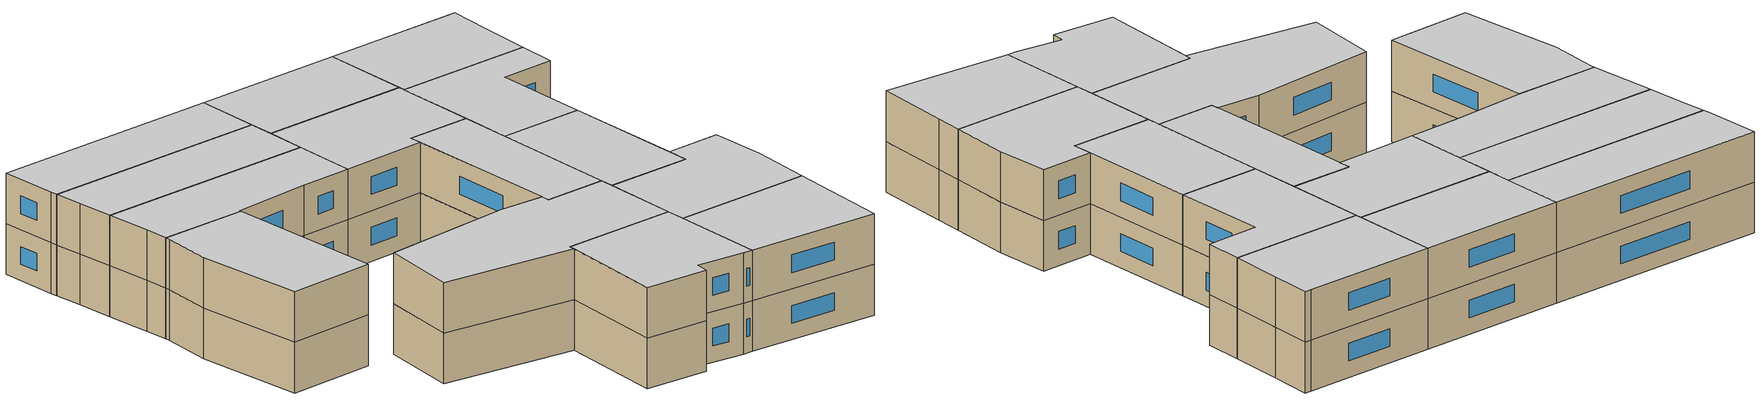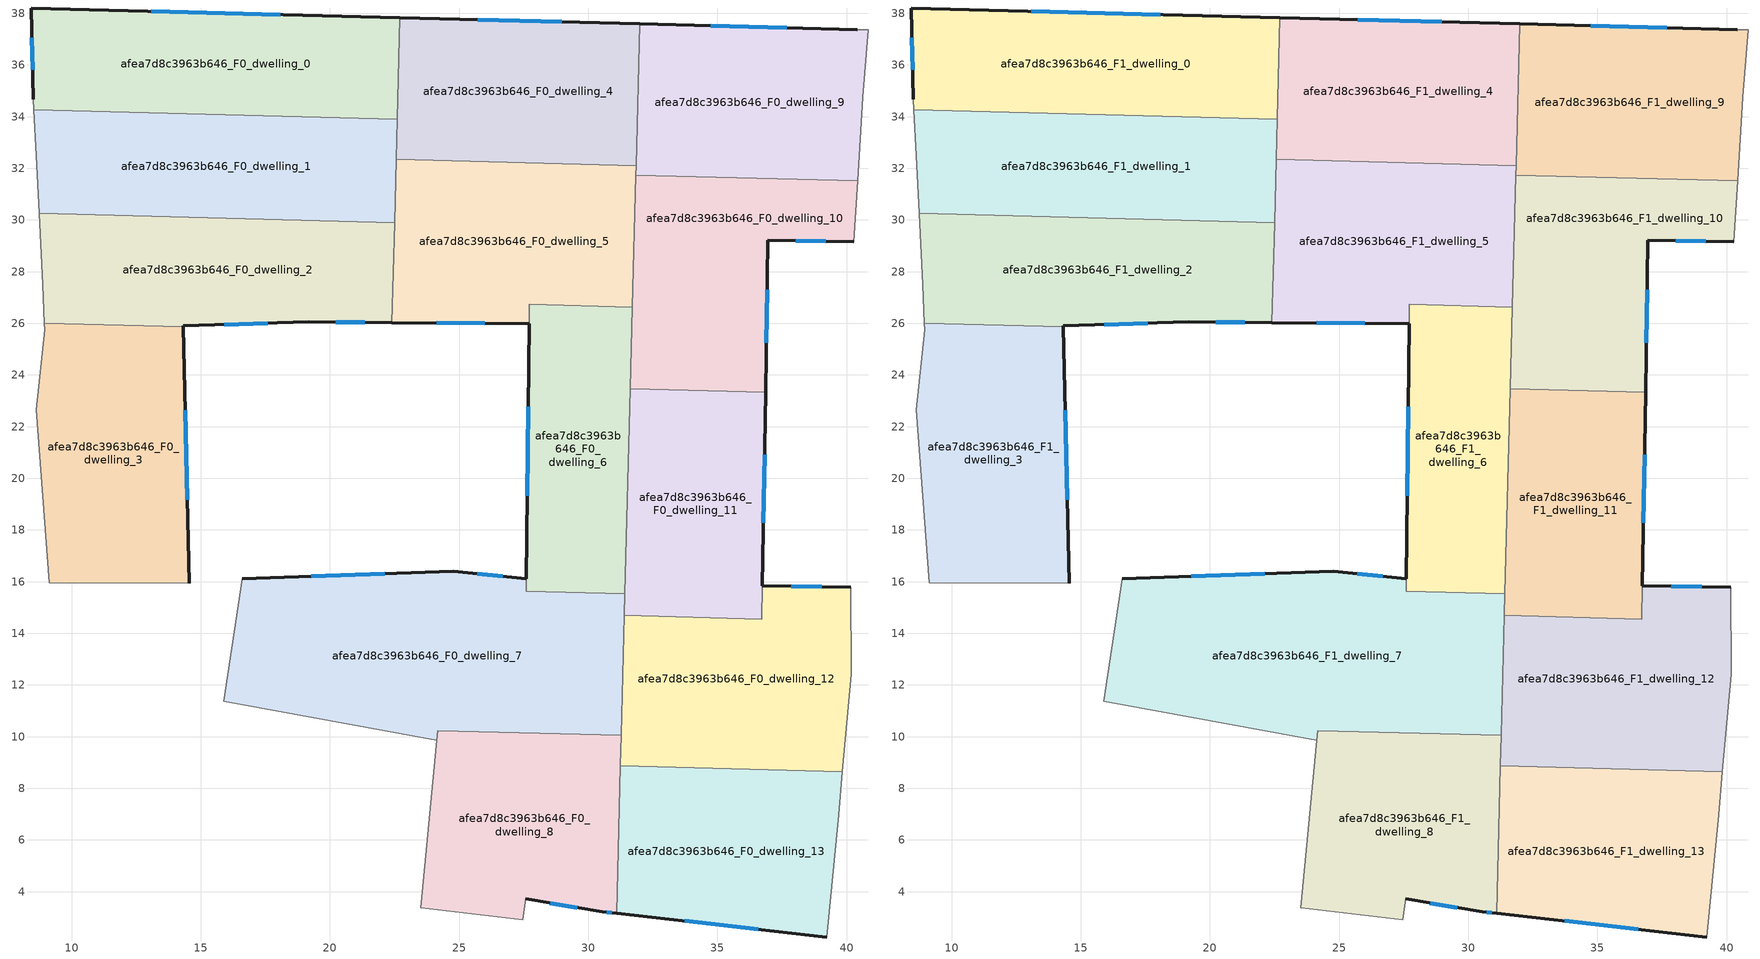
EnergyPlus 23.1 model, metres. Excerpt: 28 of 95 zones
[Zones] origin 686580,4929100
afea7d8c3963b646_F0_dwelling_0
 floor ground (EU_floor_Construction): 22.71,37.83 22.61,33.9 8.54,34.27 8.52,34.66 8.45,38.2 z0
 wall outside (EU_wall_Construction): 22.71,37.83 8.45,38.2 8.52,34.66 z0:3
 wall to afea7d8c3963b646_F0_dwelling_1 (EU_wall_Construction): 8.54,34.27 22.61,33.9 z0:3
 wall adiabatic (EU_wall_Construction): 8.52,34.66 8.54,34.27 z0:3
 wall to afea7d8c3963b646_F0_dwelling_4 (EU_wall_Construction): 22.61,33.9 22.71,37.83 z0:3
 window (EU_Window_Construction): 8.47,37.05 8.49,35.82 / 18.07,37.95 13.09,38.08 z0.98:2.02
afea7d8c3963b646_F0_dwelling_1
 floor ground (EU_floor_Construction): 22.61,33.9 22.5,29.9 8.75,30.26 8.63,32.49 8.54,34.27 z0
 wall to afea7d8c3963b646_F0_dwelling_2 (EU_wall_Construction): 8.75,30.26 22.5,29.9 z0:3
 wall adiabatic (EU_wall_Construction): 8.54,34.27 8.63,32.49 8.75,30.26 z0:3
 wall to afea7d8c3963b646_F0_dwelling_5 (EU_wall_Construction): 22.5,29.9 22.57,32.35 z0:3
 wall to afea7d8c3963b646_F0_dwelling_4 (EU_wall_Construction): 22.57,32.35 22.61,33.9 z0:3
afea7d8c3963b646_F0_dwelling_10
 floor ground (EU_floor_Construction): 40.43,31.51 40.29,29.16 36.96,29.21 36.86,23.34 31.63,23.47 31.85,31.73 z0
 wall outside (EU_wall_Construction): 36.86,23.34 36.96,29.21 40.29,29.16 z0:3
 wall to afea7d8c3963b646_F0_dwelling_9 (EU_wall_Construction): 40.43,31.51 31.85,31.73 z0:3
 wall adiabatic (EU_wall_Construction): 40.29,29.16 40.43,31.51 z0:3
 wall to afea7d8c3963b646_F0_dwelling_11 (EU_wall_Construction): 31.63,23.47 36.86,23.34 z0:3
 wall to afea7d8c3963b646_F0_dwelling_5 (EU_wall_Construction): 31.85,31.73 31.71,26.63 z0:3
 wall to afea7d8c3963b646_F0_dwelling_6 (EU_wall_Construction): 31.71,26.63 31.63,23.47 z0:3
 window (EU_Window_Construction): 38.04,29.2 39.2,29.18 / 36.89,25.25 36.93,27.3 z0.98:2.02
afea7d8c3963b646_F0_dwelling_11
 floor ground (EU_floor_Construction): 36.86,23.34 36.75,15.85 36.72,14.55 31.4,14.69 31.63,23.47 z0
 wall outside (EU_wall_Construction): 36.75,15.85 36.86,23.34 z0:3
 wall to afea7d8c3963b646_F0_dwelling_12 (EU_wall_Construction): 31.4,14.69 36.72,14.55 36.75,15.84 z0:3
 wall to afea7d8c3963b646_F0_dwelling_6 (EU_wall_Construction): 31.63,23.47 31.42,15.53 z0:3
 wall to afea7d8c3963b646_F0_dwelling_7 (EU_wall_Construction): 31.42,15.53 31.4,14.69 z0:3
 window (EU_Window_Construction): 36.78,18.28 36.83,20.9 z0.98:2.02
afea7d8c3963b646_F0_dwelling_12
 floor ground (EU_floor_Construction): 40.16,15.78 40.18,12.41 39.84,8.64 31.25,8.87 31.4,14.69 36.72,14.55 36.75,15.84 z0
 wall outside (EU_wall_Construction): 40.16,15.78 36.75,15.84 z0:3
 wall adiabatic (EU_wall_Construction): 39.84,8.64 40.18,12.41 40.16,15.78 z0:3
 wall to afea7d8c3963b646_F0_dwelling_13 (EU_wall_Construction): 31.25,8.87 39.84,8.64 z0:3
 wall to afea7d8c3963b646_F0_dwelling_7 (EU_wall_Construction): 31.4,14.69 31.28,10.05 z0:3
 wall to afea7d8c3963b646_F0_dwelling_8 (EU_wall_Construction): 31.28,10.05 31.25,8.87 z0:3
 window (EU_Window_Construction): 39.05,15.8 37.85,15.82 z0.98:2.02
afea7d8c3963b646_F0_dwelling_13
 floor ground (EU_floor_Construction): 39.84,8.64 39.69,6.97 39.23,2.24 31.1,3.16 31.25,8.87 z0
 wall outside (EU_wall_Construction): 31.1,3.16 39.23,2.24 z0:3
 wall adiabatic (EU_wall_Construction): 39.23,2.24 39.69,6.97 39.84,8.64 z0:3
 wall to afea7d8c3963b646_F0_dwelling_8 (EU_wall_Construction): 31.25,8.87 31.1,3.16 z0:3
 window (EU_Window_Construction): 33.74,2.86 36.59,2.54 z0.98:2.02
afea7d8c3963b646_F0_dwelling_2
 floor ground (EU_floor_Construction): 22.5,29.9 22.4,26.03 19.18,26.05 14.33,25.9 14.33,25.86 8.95,26 8.9,27.48 8.75,30.26 z0
 wall outside (EU_wall_Construction): 14.33,25.86 14.33,25.9 19.18,26.05 22.4,26.03 z0:3
 wall adiabatic (EU_wall_Construction): 8.75,30.26 8.9,27.48 8.95,26 z0:3
 wall to afea7d8c3963b646_F0_dwelling_3 (EU_wall_Construction): 8.95,26 14.33,25.86 z0:3
 wall to afea7d8c3963b646_F0_dwelling_5 (EU_wall_Construction): 22.4,26.03 22.5,29.9 z0:3
 window (EU_Window_Construction): 20.23,26.05 21.35,26.04 / 15.9,25.95 17.6,26.01 z0.98:2.02
afea7d8c3963b646_F0_dwelling_3
 floor ground (EU_floor_Construction): 14.33,25.86 14.57,15.93 9.15,15.96 8.64,22.64 8.96,25.74 8.95,26 z0
 wall outside (EU_wall_Construction): 14.57,15.93 14.33,25.86 z0:3
 wall adiabatic (EU_wall_Construction): 8.95,26 8.96,25.74 8.64,22.64 9.15,15.96 14.57,15.93 z0:3
 window (EU_Window_Construction): 14.49,19.16 14.4,22.63 z0.98:2.02
afea7d8c3963b646_F0_dwelling_4
 floor ground (EU_floor_Construction): 32,37.58 31.86,32.11 22.57,32.35 22.71,37.83 z0
 wall outside (EU_wall_Construction): 32,37.58 22.71,37.83 z0:3
 wall to afea7d8c3963b646_F0_dwelling_5 (EU_wall_Construction): 22.57,32.35 31.86,32.11 z0:3
 wall to afea7d8c3963b646_F0_dwelling_9 (EU_wall_Construction): 31.86,32.11 32,37.58 z0:3
 window (EU_Window_Construction): 28.98,37.66 25.73,37.75 z0.98:2.02
afea7d8c3963b646_F0_dwelling_5
 floor ground (EU_floor_Construction): 31.86,32.11 31.71,26.63 27.72,26.73 27.72,25.98 22.4,26.03 22.57,32.35 z0
 wall outside (EU_wall_Construction): 22.4,26.03 27.72,25.98 z0:3
 wall to afea7d8c3963b646_F0_dwelling_6 (EU_wall_Construction): 27.73,26.73 31.71,26.63 / 27.72,25.98 27.72,26.73 z0:3
 wall to afea7d8c3963b646_F0_dwelling_9 (EU_wall_Construction): 31.85,31.73 31.86,32.11 z0:3
 window (EU_Window_Construction): 24.13,26.01 25.99,26 z0.98:2.02
afea7d8c3963b646_F0_dwelling_6
 floor ground (EU_floor_Construction): 31.71,26.63 31.42,15.53 27.59,15.64 27.6,16.12 27.72,26.73 z0
 wall outside (EU_wall_Construction): 27.72,25.98 27.6,16.12 z0:3
 wall to afea7d8c3963b646_F0_dwelling_7 (EU_wall_Construction): 27.6,16.11 27.59,15.64 31.42,15.53 z0:3
 window (EU_Window_Construction): 27.68,22.78 27.63,19.33 z0.98:2.02
afea7d8c3963b646_F0_dwelling_7
 floor ground (EU_floor_Construction): 31.42,15.53 31.28,10.05 24.17,10.24 24.14,9.86 15.89,11.37 16.62,16.11 24.79,16.39 27.6,16.11 27.59,15.64 z0
 wall outside (EU_wall_Construction): 27.6,16.11 24.79,16.39 16.62,16.11 z0:3
 wall adiabatic (EU_wall_Construction): 16.62,16.11 15.89,11.37 24.14,9.86 z0:3
 wall to afea7d8c3963b646_F0_dwelling_8 (EU_wall_Construction): 24.14,9.86 24.17,10.24 31.28,10.05 z0:3
 window (EU_Window_Construction): 22.13,16.3 19.27,16.2 / 26.69,16.21 25.7,16.3 z0.98:2.02
afea7d8c3963b646_F0_dwelling_8
 floor ground (EU_floor_Construction): 31.28,10.05 31.1,3.16 30.54,3.22 27.58,3.71 27.47,2.92 23.53,3.38 24.17,10.24 z0
 wall outside (EU_wall_Construction): 27.58,3.71 30.54,3.22 31.1,3.16 z0:3
 wall adiabatic (EU_wall_Construction): 24.14,9.86 23.53,3.38 27.47,2.92 27.58,3.71 z0:3
 window (EU_Window_Construction): 30.72,3.2 30.91,3.18 / 28.54,3.56 29.57,3.38 z0.98:2.02
afea7d8c3963b646_F0_dwelling_9
 floor ground (EU_floor_Construction): 40.84,37.35 40.63,34.75 40.43,31.51 31.85,31.73 32,37.58 40.42,37.36 z0
 wall outside (EU_wall_Construction): 40.42,37.36 32,37.58 z0:3
 wall adiabatic (EU_wall_Construction): 40.43,31.51 40.63,34.75 40.84,37.35 40.42,37.36 z0:3
 window (EU_Window_Construction): 37.68,37.44 34.74,37.51 z0.98:2.02
afea7d8c3963b646_F1_dwelling_0
 floor to afea7d8c3963b646_F0_dwelling_0 (EU_floor_Construction): 22.71,37.83 22.61,33.9 8.54,34.27 8.52,34.66 8.45,38.2 z3
 wall outside (EU_wall_Construction): 22.71,37.83 8.45,38.2 8.52,34.66 z3:6
 wall to afea7d8c3963b646_F1_dwelling_1 (EU_wall_Construction): 8.54,34.27 22.61,33.9 z3:6
 wall adiabatic (EU_wall_Construction): 8.52,34.66 8.54,34.27 z3:6
 wall to afea7d8c3963b646_F1_dwelling_4 (EU_wall_Construction): 22.61,33.9 22.71,37.83 z3:6
 window (EU_Window_Construction): 8.47,37.05 8.49,35.82 / 18.07,37.95 13.09,38.08 z3.98:5.02
 ceiling to afea7d8c3963b646_F2_dwelling_0 (EU_floor_Construction): 22.61,33.9 22.71,37.83 8.45,38.2 8.52,34.66 8.54,34.27 z6
afea7d8c3963b646_F1_dwelling_1
 floor to afea7d8c3963b646_F0_dwelling_1 (EU_floor_Construction): 22.61,33.9 22.5,29.9 8.75,30.26 8.63,32.49 8.54,34.27 z3
 wall to afea7d8c3963b646_F1_dwelling_2 (EU_wall_Construction): 8.75,30.26 22.5,29.9 z3:6
 wall adiabatic (EU_wall_Construction): 8.54,34.27 8.63,32.49 8.75,30.26 z3:6
 wall to afea7d8c3963b646_F1_dwelling_5 (EU_wall_Construction): 22.5,29.9 22.57,32.35 z3:6
 wall to afea7d8c3963b646_F1_dwelling_4 (EU_wall_Construction): 22.57,32.35 22.61,33.9 z3:6
 ceiling to afea7d8c3963b646_F2_dwelling_1 (EU_floor_Construction): 22.5,29.9 22.61,33.9 8.54,34.27 8.63,32.49 8.75,30.26 z6
afea7d8c3963b646_F1_dwelling_10
 floor to afea7d8c3963b646_F0_dwelling_10 (EU_floor_Construction): 40.43,31.51 40.29,29.16 36.96,29.21 36.86,23.34 31.63,23.47 31.85,31.73 z3
 wall outside (EU_wall_Construction): 36.86,23.34 36.96,29.21 40.29,29.16 z3:6
 wall to afea7d8c3963b646_F1_dwelling_9 (EU_wall_Construction): 40.43,31.51 31.85,31.73 z3:6
 wall adiabatic (EU_wall_Construction): 40.29,29.16 40.43,31.51 z3:6
 wall to afea7d8c3963b646_F1_dwelling_11 (EU_wall_Construction): 31.63,23.47 36.86,23.34 z3:6
 wall to afea7d8c3963b646_F1_dwelling_5 (EU_wall_Construction): 31.85,31.73 31.71,26.63 z3:6
 wall to afea7d8c3963b646_F1_dwelling_6 (EU_wall_Construction): 31.71,26.63 31.63,23.47 z3:6
 window (EU_Window_Construction): 38.04,29.2 39.2,29.18 / 36.89,25.25 36.93,27.3 z3.98:5.02
 ceiling to afea7d8c3963b646_F2_dwelling_10 (EU_floor_Construction): 36.86,23.34 36.96,29.21 40.29,29.16 40.43,31.51 31.85,31.73 31.63,23.47 z6
afea7d8c3963b646_F1_dwelling_11
 floor to afea7d8c3963b646_F0_dwelling_11 (EU_floor_Construction): 36.86,23.34 36.72,14.55 31.4,14.69 31.63,23.47 z3
 wall outside (EU_wall_Construction): 36.75,15.85 36.86,23.34 z3:6
 wall to afea7d8c3963b646_F1_dwelling_12 (EU_wall_Construction): 31.4,14.69 36.72,14.55 36.75,15.84 z3:6
 wall to afea7d8c3963b646_F1_dwelling_6 (EU_wall_Construction): 31.63,23.47 31.42,15.53 z3:6
 wall to afea7d8c3963b646_F1_dwelling_7 (EU_wall_Construction): 31.42,15.53 31.4,14.69 z3:6
 window (EU_Window_Construction): 36.78,18.28 36.83,20.9 z3.98:5.02
 ceiling to afea7d8c3963b646_F2_dwelling_11 (EU_floor_Construction): 36.72,14.55 36.86,23.34 31.63,23.47 31.4,14.69 z6
afea7d8c3963b646_F1_dwelling_12
 floor to afea7d8c3963b646_F0_dwelling_12 (EU_floor_Construction): 40.16,15.78 40.18,12.41 39.84,8.64 31.25,8.87 31.4,14.69 36.72,14.55 36.75,15.84 z3
 wall outside (EU_wall_Construction): 40.16,15.78 36.75,15.84 z3:6
 wall adiabatic (EU_wall_Construction): 39.84,8.64 40.18,12.41 40.16,15.78 z3:6
 wall to afea7d8c3963b646_F1_dwelling_13 (EU_wall_Construction): 31.25,8.87 39.84,8.64 z3:6
 wall to afea7d8c3963b646_F1_dwelling_7 (EU_wall_Construction): 31.4,14.69 31.28,10.05 z3:6
 wall to afea7d8c3963b646_F1_dwelling_8 (EU_wall_Construction): 31.28,10.05 31.25,8.87 z3:6
 window (EU_Window_Construction): 39.05,15.8 37.85,15.82 z3.98:5.02
 ceiling to afea7d8c3963b646_F2_dwelling_12 (EU_floor_Construction): 39.84,8.64 40.18,12.41 40.16,15.78 36.75,15.84 36.72,14.55 31.4,14.69 31.25,8.87 z6
afea7d8c3963b646_F1_dwelling_13
 floor to afea7d8c3963b646_F0_dwelling_13 (EU_floor_Construction): 39.84,8.64 39.69,6.97 39.23,2.24 31.1,3.16 31.25,8.87 z3
 wall outside (EU_wall_Construction): 31.1,3.16 39.23,2.24 z3:6
 wall adiabatic (EU_wall_Construction): 39.23,2.24 39.69,6.97 39.84,8.64 z3:6
 wall to afea7d8c3963b646_F1_dwelling_8 (EU_wall_Construction): 31.25,8.87 31.1,3.16 z3:6
 window (EU_Window_Construction): 33.74,2.86 36.59,2.54 z3.98:5.02
 ceiling to afea7d8c3963b646_F2_dwelling_13 (EU_floor_Construction): 39.23,2.24 39.69,6.97 39.84,8.64 31.25,8.87 31.1,3.16 z6
afea7d8c3963b646_F1_dwelling_2
 floor to afea7d8c3963b646_F0_dwelling_2 (EU_floor_Construction): 22.5,29.9 22.4,26.03 19.18,26.05 14.33,25.9 14.33,25.86 8.95,26 8.9,27.48 8.75,30.26 z3
 wall outside (EU_wall_Construction): 14.33,25.86 14.33,25.9 19.18,26.05 22.4,26.03 z3:6
 wall adiabatic (EU_wall_Construction): 8.75,30.26 8.9,27.48 8.95,26 z3:6
 wall to afea7d8c3963b646_F1_dwelling_3 (EU_wall_Construction): 8.95,26 14.33,25.86 z3:6
 wall to afea7d8c3963b646_F1_dwelling_5 (EU_wall_Construction): 22.4,26.03 22.5,29.9 z3:6
 window (EU_Window_Construction): 20.23,26.05 21.35,26.04 / 15.9,25.95 17.6,26.01 z3.98:5.02
 ceiling to afea7d8c3963b646_F2_dwelling_2 (EU_floor_Construction): 22.4,26.03 22.5,29.9 8.75,30.26 8.9,27.48 8.95,26 14.33,25.86 14.33,25.9 19.18,26.05 z6
afea7d8c3963b646_F1_dwelling_3
 floor to afea7d8c3963b646_F0_dwelling_3 (EU_floor_Construction): 14.33,25.86 14.57,15.93 9.15,15.96 8.64,22.64 8.96,25.74 8.95,26 z3
 wall outside (EU_wall_Construction): 14.57,15.93 14.33,25.86 z3:6
 wall adiabatic (EU_wall_Construction): 8.95,26 8.96,25.74 8.64,22.64 9.15,15.96 14.57,15.93 z3:6
 window (EU_Window_Construction): 14.49,19.16 14.4,22.63 z3.98:5.02
 ceiling to afea7d8c3963b646_F2_dwelling_3 (EU_floor_Construction): 14.57,15.93 14.33,25.86 8.95,26 8.96,25.74 8.64,22.64 9.15,15.96 z6
afea7d8c3963b646_F1_dwelling_4
 floor to afea7d8c3963b646_F0_dwelling_4 (EU_floor_Construction): 32,37.58 31.86,32.11 22.57,32.35 22.71,37.83 z3
 wall outside (EU_wall_Construction): 32,37.58 22.71,37.83 z3:6
 wall to afea7d8c3963b646_F1_dwelling_5 (EU_wall_Construction): 22.57,32.35 31.86,32.11 z3:6
 wall to afea7d8c3963b646_F1_dwelling_9 (EU_wall_Construction): 31.86,32.11 32,37.58 z3:6
 window (EU_Window_Construction): 28.98,37.66 25.73,37.75 z3.98:5.02
 ceiling to afea7d8c3963b646_F2_dwelling_4 (EU_floor_Construction): 31.86,32.11 32,37.58 22.71,37.83 22.57,32.35 z6
afea7d8c3963b646_F1_dwelling_5
 floor to afea7d8c3963b646_F0_dwelling_5 (EU_floor_Construction): 31.86,32.11 31.71,26.63 27.72,26.73 27.72,25.98 22.4,26.03 22.57,32.35 z3
 wall outside (EU_wall_Construction): 22.4,26.03 27.72,25.98 z3:6
 wall to afea7d8c3963b646_F1_dwelling_6 (EU_wall_Construction): 27.73,26.73 31.71,26.63 / 27.72,25.98 27.72,26.73 z3:6
 wall to afea7d8c3963b646_F1_dwelling_9 (EU_wall_Construction): 31.85,31.73 31.86,32.11 z3:6
 window (EU_Window_Construction): 24.13,26.01 25.99,26 z3.98:5.02
 ceiling to afea7d8c3963b646_F2_dwelling_5 (EU_floor_Construction): 31.71,26.63 31.86,32.11 22.57,32.35 22.4,26.03 27.72,25.98 27.72,26.73 z6
afea7d8c3963b646_F1_dwelling_6
 floor to afea7d8c3963b646_F0_dwelling_6 (EU_floor_Construction): 31.71,26.63 31.42,15.53 27.59,15.64 27.6,16.12 27.73,26.73 z3
 wall outside (EU_wall_Construction): 27.72,25.98 27.6,16.12 z3:6
 wall to afea7d8c3963b646_F1_dwelling_7 (EU_wall_Construction): 27.6,16.11 27.59,15.64 31.42,15.53 z3:6
 window (EU_Window_Construction): 27.68,22.78 27.63,19.33 z3.98:5.02
 ceiling to afea7d8c3963b646_F2_dwelling_6 (EU_floor_Construction): 31.42,15.53 31.71,26.63 27.73,26.73 27.6,16.12 27.59,15.64 z6
afea7d8c3963b646_F1_dwelling_7
 floor to afea7d8c3963b646_F0_dwelling_7 (EU_floor_Construction): 31.42,15.53 31.28,10.05 24.17,10.24 24.14,9.86 15.89,11.37 16.62,16.11 24.79,16.39 27.6,16.11 27.59,15.64 z3
 wall outside (EU_wall_Construction): 27.6,16.11 24.79,16.39 16.62,16.11 z3:6
 wall adiabatic (EU_wall_Construction): 16.62,16.11 15.89,11.37 24.14,9.86 z3:6
 wall to afea7d8c3963b646_F1_dwelling_8 (EU_wall_Construction): 24.14,9.86 24.17,10.24 31.28,10.05 z3:6
 window (EU_Window_Construction): 22.13,16.3 19.27,16.2 / 26.69,16.21 25.7,16.3 z3.98:5.02
 ceiling to afea7d8c3963b646_F2_dwelling_7 (EU_floor_Construction): 31.28,10.05 31.42,15.53 27.59,15.64 27.6,16.11 24.79,16.39 16.62,16.11 15.89,11.37 24.14,9.86 24.17,10.24 z6
afea7d8c3963b646_F1_dwelling_8
 floor to afea7d8c3963b646_F0_dwelling_8 (EU_floor_Construction): 31.28,10.05 31.1,3.16 30.54,3.22 27.58,3.71 27.47,2.92 23.53,3.38 24.17,10.24 z3
 wall outside (EU_wall_Construction): 27.58,3.71 30.54,3.22 31.1,3.16 z3:6
 wall adiabatic (EU_wall_Construction): 24.14,9.86 23.53,3.38 27.47,2.92 27.58,3.71 z3:6
 window (EU_Window_Construction): 30.72,3.2 30.91,3.18 / 28.54,3.56 29.57,3.38 z3.98:5.02
 ceiling to afea7d8c3963b646_F2_dwelling_8 (EU_floor_Construction): 31.1,3.16 31.28,10.05 24.17,10.24 23.53,3.38 27.47,2.92 27.58,3.71 30.54,3.22 z6
afea7d8c3963b646_F1_dwelling_9
 floor to afea7d8c3963b646_F0_dwelling_9 (EU_floor_Construction): 40.84,37.35 40.63,34.75 40.43,31.51 31.85,31.73 32,37.58 40.42,37.36 z3
 wall outside (EU_wall_Construction): 40.42,37.36 32,37.58 z3:6
 wall adiabatic (EU_wall_Construction): 40.43,31.51 40.63,34.75 40.84,37.35 40.42,37.36 z3:6
 window (EU_Window_Construction): 37.68,37.44 34.74,37.51 z3.98:5.02
 ceiling to afea7d8c3963b646_F2_dwelling_9 (EU_floor_Construction): 40.43,31.51 40.63,34.75 40.84,37.35 40.42,37.36 32,37.58 31.85,31.73 z6
[Building]
EU S2 Campaign: North Axis=0; Terrain=City; Solar Distribution=FullExterior
[Site:Location]
Bologna: Latitude=44.5; Longitude=11.25; Time Zone=1; Elevation=37
[SizingPeriod:WeatherFileDays]
AnnualSizingPeriod: Begin Month=1; Begin Day of Month=1; End Month=12; End Day of Month=31; Day of Week for Start Day=Monday; Use Weather File Daylight Saving Period=No; Use Weather File Rain and Snow Indicators=No
[MATERIAL]
EU_InternalMass_Material: Roughness=MediumRough; Thickness=0.1; Conductivity=1; Density=1800; Specific Heat=900; Thermal Absorptance=0.9; Solar Absorptance=0.7; Visible Absorptance=0.7
[MATERIAL:NOMASS] Roughness=MediumRough; Thermal Absorptance=0.9; Solar Absorptance=0.7; Visible Absorptance=0.7
Name | Thermal Resistance
EU_wall_NoMass | 0.905828
EU_floor_NoMass | 0.67114
[WINDOWMATERIAL:SIMPLEGLAZINGSYSTEM]
EU_Window_SimpleGlazing: UFactor=4.52486; Solar Heat Gain Coefficient=0.85; Visible Transmittance=0.85
[CONSTRUCTION]
EU_wall_Construction: EU_wall_NoMass
EU_floor_Construction: EU_floor_NoMass
EU_Window_Construction: EU_Window_SimpleGlazing
EU_InternalMass_Construction: EU_InternalMass_Material
[ZONE] Type=1; Multiplier=1; Ceiling Height=autocalculate; Floor Area=autocalculate; Part of Total Floor Area=Yes
Name | Volume
afea7d8c3963b646_F0_dwelling_0; afea7d8c3963b646_F1_dwelling_0; afea7d8c3963b646_F0_dwelling_2; afea7d8c3963b646_F1_dwelling_2 | 167.257
afea7d8c3963b646_F0_dwelling_1; afea7d8c3963b646_F1_dwelling_1 | 167.235
afea7d8c3963b646_F0_dwelling_10; afea7d8c3963b646_F1_dwelling_10 | 152.744
afea7d8c3963b646_F0_dwelling_11 | 139.265
afea7d8c3963b646_F1_dwelling_11 | 139.203
afea7d8c3963b646_F0_dwelling_12; afea7d8c3963b646_F1_dwelling_12 | 166.195
afea7d8c3963b646_F0_dwelling_13; afea7d8c3963b646_F1_dwelling_13 | 152.733
afea7d8c3963b646_F0_dwelling_3; afea7d8c3963b646_F1_dwelling_3 | 167.251
afea7d8c3963b646_F0_dwelling_4; afea7d8c3963b646_F1_dwelling_4 | 152.745
afea7d8c3963b646_F0_dwelling_5; afea7d8c3963b646_F1_dwelling_5 | 165.442
afea7d8c3963b646_F0_dwelling_6 | 130.187
afea7d8c3963b646_F1_dwelling_6 | 130.108
afea7d8c3963b646_F0_dwelling_7; afea7d8c3963b646_F1_dwelling_7 | 258.663
afea7d8c3963b646_F0_dwelling_8; afea7d8c3963b646_F1_dwelling_8 | 151.321
afea7d8c3963b646_F0_dwelling_9; afea7d8c3963b646_F1_dwelling_9 | 152.723
[INTERNALMASS] Construction=EU_InternalMass_Construction
Name | Zone or ZoneList | Surface Area
afea7d8c3963b646_F0_dwelling_0_EU_InternalMass | afea7d8c3963b646_F0_dwelling_0 | 55.7526
afea7d8c3963b646_F0_dwelling_1_EU_InternalMass | afea7d8c3963b646_F0_dwelling_1 | 55.7447
afea7d8c3963b646_F0_dwelling_2_EU_InternalMass | afea7d8c3963b646_F0_dwelling_2 | 55.7527
afea7d8c3963b646_F0_dwelling_3_EU_InternalMass | afea7d8c3963b646_F0_dwelling_3 | 55.7506
afea7d8c3963b646_F0_dwelling_4_EU_InternalMass | afea7d8c3963b646_F0_dwelling_4 | 50.9148
afea7d8c3963b646_F0_dwelling_5_EU_InternalMass | afea7d8c3963b646_F0_dwelling_5 | 55.1477
afea7d8c3963b646_F0_dwelling_6_EU_InternalMass | afea7d8c3963b646_F0_dwelling_6 | 43.3942
afea7d8c3963b646_F0_dwelling_7_EU_InternalMass | afea7d8c3963b646_F0_dwelling_7 | 86.23
afea7d8c3963b646_F0_dwelling_8_EU_InternalMass | afea7d8c3963b646_F0_dwelling_8 | 50.4602
afea7d8c3963b646_F0_dwelling_9_EU_InternalMass | afea7d8c3963b646_F0_dwelling_9 | 50.9082
afea7d8c3963b646_F0_dwelling_10_EU_InternalMass | afea7d8c3963b646_F0_dwelling_10 | 50.9148
afea7d8c3963b646_F0_dwelling_11_EU_InternalMass | afea7d8c3963b646_F0_dwelling_11 | 46.425
afea7d8c3963b646_F0_dwelling_12_EU_InternalMass | afea7d8c3963b646_F0_dwelling_12 | 55.4
afea7d8c3963b646_F0_dwelling_13_EU_InternalMass | afea7d8c3963b646_F0_dwelling_13 | 50.9107
afea7d8c3963b646_F1_dwelling_0_EU_InternalMass | afea7d8c3963b646_F1_dwelling_0 | 55.7526
afea7d8c3963b646_F1_dwelling_1_EU_InternalMass | afea7d8c3963b646_F1_dwelling_1 | 55.7447
afea7d8c3963b646_F1_dwelling_2_EU_InternalMass | afea7d8c3963b646_F1_dwelling_2 | 55.7527
afea7d8c3963b646_F1_dwelling_3_EU_InternalMass | afea7d8c3963b646_F1_dwelling_3 | 55.7506
afea7d8c3963b646_F1_dwelling_4_EU_InternalMass | afea7d8c3963b646_F1_dwelling_4 | 50.9148
afea7d8c3963b646_F1_dwelling_5_EU_InternalMass | afea7d8c3963b646_F1_dwelling_5 | 55.1477
afea7d8c3963b646_F1_dwelling_6_EU_InternalMass | afea7d8c3963b646_F1_dwelling_6 | 43.3942
afea7d8c3963b646_F1_dwelling_7_EU_InternalMass | afea7d8c3963b646_F1_dwelling_7 | 86.23
afea7d8c3963b646_F1_dwelling_8_EU_InternalMass | afea7d8c3963b646_F1_dwelling_8 | 50.4602
afea7d8c3963b646_F1_dwelling_9_EU_InternalMass | afea7d8c3963b646_F1_dwelling_9 | 50.9082
afea7d8c3963b646_F1_dwelling_10_EU_InternalMass | afea7d8c3963b646_F1_dwelling_10 | 50.9148
afea7d8c3963b646_F1_dwelling_11_EU_InternalMass | afea7d8c3963b646_F1_dwelling_11 | 46.425
afea7d8c3963b646_F1_dwelling_12_EU_InternalMass | afea7d8c3963b646_F1_dwelling_12 | 55.4
afea7d8c3963b646_F1_dwelling_13_EU_InternalMass | afea7d8c3963b646_F1_dwelling_13 | 50.9107
[OTHEREQUIPMENT] Fuel Type=Electricity; Design Level Calculation Method=Watts/Area; Power per Zone Floor Area=1; Fraction Latent=0; Fraction Radiant=0; Fraction Lost=0; Carbon Dioxide Generation Rate=0; EndUse Subcategory=EU_Step8_InternalGains
Name | Zone or ZoneList or Space or SpaceList | Schedule
EU_Step8_InternalGain_afea7d8c3963b646_F0_dwelling_0_f000 | afea7d8c3963b646_F0_dwelling_0 | EU_Step8_GainSchedule_afea7d8c3963b646_F0_dwelling_0_f000
EU_Step8_InternalGain_afea7d8c3963b646_F0_dwelling_1_f000 | afea7d8c3963b646_F0_dwelling_1 | EU_Step8_GainSchedule_afea7d8c3963b646_F0_dwelling_1_f000
EU_Step8_InternalGain_afea7d8c3963b646_F0_dwelling_2_f000 | afea7d8c3963b646_F0_dwelling_2 | EU_Step8_GainSchedule_afea7d8c3963b646_F0_dwelling_2_f000
EU_Step8_InternalGain_afea7d8c3963b646_F0_dwelling_3_f000 | afea7d8c3963b646_F0_dwelling_3 | EU_Step8_GainSchedule_afea7d8c3963b646_F0_dwelling_3_f000
EU_Step8_InternalGain_afea7d8c3963b646_F0_dwelling_4_f000 | afea7d8c3963b646_F0_dwelling_4 | EU_Step8_GainSchedule_afea7d8c3963b646_F0_dwelling_4_f000
EU_Step8_InternalGain_afea7d8c3963b646_F0_dwelling_5_f000 | afea7d8c3963b646_F0_dwelling_5 | EU_Step8_GainSchedule_afea7d8c3963b646_F0_dwelling_5_f000
EU_Step8_InternalGain_afea7d8c3963b646_F0_dwelling_6_f000 | afea7d8c3963b646_F0_dwelling_6 | EU_Step8_GainSchedule_afea7d8c3963b646_F0_dwelling_6_f000
EU_Step8_InternalGain_afea7d8c3963b646_F0_dwelling_7_f000 | afea7d8c3963b646_F0_dwelling_7 | EU_Step8_GainSchedule_afea7d8c3963b646_F0_dwelling_7_f000
EU_Step8_InternalGain_afea7d8c3963b646_F0_dwelling_8_f000 | afea7d8c3963b646_F0_dwelling_8 | EU_Step8_GainSchedule_afea7d8c3963b646_F0_dwelling_8_f000
EU_Step8_InternalGain_afea7d8c3963b646_F0_dwelling_9_f000 | afea7d8c3963b646_F0_dwelling_9 | EU_Step8_GainSchedule_afea7d8c3963b646_F0_dwelling_9_f000
EU_Step8_InternalGain_afea7d8c3963b646_F0_dwelling_10_f000 | afea7d8c3963b646_F0_dwelling_10 | EU_Step8_GainSchedule_afea7d8c3963b646_F0_dwelling_10_f000
EU_Step8_InternalGain_afea7d8c3963b646_F0_dwelling_11_f000 | afea7d8c3963b646_F0_dwelling_11 | EU_Step8_GainSchedule_afea7d8c3963b646_F0_dwelling_11_f000
EU_Step8_InternalGain_afea7d8c3963b646_F0_dwelling_12_f000 | afea7d8c3963b646_F0_dwelling_12 | EU_Step8_GainSchedule_afea7d8c3963b646_F0_dwelling_12_f000
EU_Step8_InternalGain_afea7d8c3963b646_F0_dwelling_13_f000 | afea7d8c3963b646_F0_dwelling_13 | EU_Step8_GainSchedule_afea7d8c3963b646_F0_dwelling_13_f000
EU_Step8_InternalGain_afea7d8c3963b646_F1_dwelling_0_f000 | afea7d8c3963b646_F1_dwelling_0 | EU_Step8_GainSchedule_afea7d8c3963b646_F1_dwelling_0_f000
EU_Step8_InternalGain_afea7d8c3963b646_F1_dwelling_1_f000 | afea7d8c3963b646_F1_dwelling_1 | EU_Step8_GainSchedule_afea7d8c3963b646_F1_dwelling_1_f000
EU_Step8_InternalGain_afea7d8c3963b646_F1_dwelling_2_f000 | afea7d8c3963b646_F1_dwelling_2 | EU_Step8_GainSchedule_afea7d8c3963b646_F1_dwelling_2_f000
EU_Step8_InternalGain_afea7d8c3963b646_F1_dwelling_3_f000 | afea7d8c3963b646_F1_dwelling_3 | EU_Step8_GainSchedule_afea7d8c3963b646_F1_dwelling_3_f000
EU_Step8_InternalGain_afea7d8c3963b646_F1_dwelling_4_f000 | afea7d8c3963b646_F1_dwelling_4 | EU_Step8_GainSchedule_afea7d8c3963b646_F1_dwelling_4_f000
EU_Step8_InternalGain_afea7d8c3963b646_F1_dwelling_5_f000 | afea7d8c3963b646_F1_dwelling_5 | EU_Step8_GainSchedule_afea7d8c3963b646_F1_dwelling_5_f000
EU_Step8_InternalGain_afea7d8c3963b646_F1_dwelling_6_f000 | afea7d8c3963b646_F1_dwelling_6 | EU_Step8_GainSchedule_afea7d8c3963b646_F1_dwelling_6_f000
EU_Step8_InternalGain_afea7d8c3963b646_F1_dwelling_7_f000 | afea7d8c3963b646_F1_dwelling_7 | EU_Step8_GainSchedule_afea7d8c3963b646_F1_dwelling_7_f000
EU_Step8_InternalGain_afea7d8c3963b646_F1_dwelling_8_f000 | afea7d8c3963b646_F1_dwelling_8 | EU_Step8_GainSchedule_afea7d8c3963b646_F1_dwelling_8_f000
EU_Step8_InternalGain_afea7d8c3963b646_F1_dwelling_9_f000 | afea7d8c3963b646_F1_dwelling_9 | EU_Step8_GainSchedule_afea7d8c3963b646_F1_dwelling_9_f000
EU_Step8_InternalGain_afea7d8c3963b646_F1_dwelling_10_f000 | afea7d8c3963b646_F1_dwelling_10 | EU_Step8_GainSchedule_afea7d8c3963b646_F1_dwelling_10_f000
EU_Step8_InternalGain_afea7d8c3963b646_F1_dwelling_11_f000 | afea7d8c3963b646_F1_dwelling_11 | EU_Step8_GainSchedule_afea7d8c3963b646_F1_dwelling_11_f000
EU_Step8_InternalGain_afea7d8c3963b646_F1_dwelling_12_f000 | afea7d8c3963b646_F1_dwelling_12 | EU_Step8_GainSchedule_afea7d8c3963b646_F1_dwelling_12_f000
EU_Step8_InternalGain_afea7d8c3963b646_F1_dwelling_13_f000 | afea7d8c3963b646_F1_dwelling_13 | EU_Step8_GainSchedule_afea7d8c3963b646_F1_dwelling_13_f000
[ZONEVENTILATION:DESIGNFLOWRATE] Schedule=EU_AlwaysOn; Design Flow Rate Calculation Method=AirChanges/Hour; Air Changes per Hour=0.73129; Ventilation Type=Natural; Fan Pressure Rise=0; Fan Total Efficiency=1; Constant Term Coefficient=1; Temperature Term Coefficient=0; Velocity Term Coefficient=0; Velocity Squared Term Coefficient=0; Minimum Indoor Temperature=-100; Maximum Indoor Temperature=100; Delta Temperature=-100; Minimum Outdoor Temperature=-100; Maximum Outdoor Temperature=100; Maximum Wind Speed=40
Name | Zone or ZoneList or Space or SpaceList
EU_ConstantAir_afea7d8c3963b646_F0_dwelling_0 | afea7d8c3963b646_F0_dwelling_0
EU_ConstantAir_afea7d8c3963b646_F0_dwelling_1 | afea7d8c3963b646_F0_dwelling_1
EU_ConstantAir_afea7d8c3963b646_F0_dwelling_2 | afea7d8c3963b646_F0_dwelling_2
EU_ConstantAir_afea7d8c3963b646_F0_dwelling_3 | afea7d8c3963b646_F0_dwelling_3
EU_ConstantAir_afea7d8c3963b646_F0_dwelling_4 | afea7d8c3963b646_F0_dwelling_4
EU_ConstantAir_afea7d8c3963b646_F0_dwelling_5 | afea7d8c3963b646_F0_dwelling_5
EU_ConstantAir_afea7d8c3963b646_F0_dwelling_6 | afea7d8c3963b646_F0_dwelling_6
EU_ConstantAir_afea7d8c3963b646_F0_dwelling_7 | afea7d8c3963b646_F0_dwelling_7
EU_ConstantAir_afea7d8c3963b646_F0_dwelling_8 | afea7d8c3963b646_F0_dwelling_8
EU_ConstantAir_afea7d8c3963b646_F0_dwelling_9 | afea7d8c3963b646_F0_dwelling_9
EU_ConstantAir_afea7d8c3963b646_F0_dwelling_10 | afea7d8c3963b646_F0_dwelling_10
EU_ConstantAir_afea7d8c3963b646_F0_dwelling_11 | afea7d8c3963b646_F0_dwelling_11
EU_ConstantAir_afea7d8c3963b646_F0_dwelling_12 | afea7d8c3963b646_F0_dwelling_12
EU_ConstantAir_afea7d8c3963b646_F0_dwelling_13 | afea7d8c3963b646_F0_dwelling_13
EU_ConstantAir_afea7d8c3963b646_F1_dwelling_0 | afea7d8c3963b646_F1_dwelling_0
EU_ConstantAir_afea7d8c3963b646_F1_dwelling_1 | afea7d8c3963b646_F1_dwelling_1
EU_ConstantAir_afea7d8c3963b646_F1_dwelling_2 | afea7d8c3963b646_F1_dwelling_2
EU_ConstantAir_afea7d8c3963b646_F1_dwelling_3 | afea7d8c3963b646_F1_dwelling_3
EU_ConstantAir_afea7d8c3963b646_F1_dwelling_4 | afea7d8c3963b646_F1_dwelling_4
EU_ConstantAir_afea7d8c3963b646_F1_dwelling_5 | afea7d8c3963b646_F1_dwelling_5
EU_ConstantAir_afea7d8c3963b646_F1_dwelling_6 | afea7d8c3963b646_F1_dwelling_6
EU_ConstantAir_afea7d8c3963b646_F1_dwelling_7 | afea7d8c3963b646_F1_dwelling_7
EU_ConstantAir_afea7d8c3963b646_F1_dwelling_8 | afea7d8c3963b646_F1_dwelling_8
EU_ConstantAir_afea7d8c3963b646_F1_dwelling_9 | afea7d8c3963b646_F1_dwelling_9
EU_ConstantAir_afea7d8c3963b646_F1_dwelling_10 | afea7d8c3963b646_F1_dwelling_10
EU_ConstantAir_afea7d8c3963b646_F1_dwelling_11 | afea7d8c3963b646_F1_dwelling_11
EU_ConstantAir_afea7d8c3963b646_F1_dwelling_12 | afea7d8c3963b646_F1_dwelling_12
EU_ConstantAir_afea7d8c3963b646_F1_dwelling_13 | afea7d8c3963b646_F1_dwelling_13
[HVACTEMPLATE:THERMOSTAT] Constant Heating Setpoint=20; Constant Cooling Setpoint=50
EU_HeatOnly_afea7d8c3963b646_F0_dwelling_0; EU_HeatOnly_afea7d8c3963b646_F0_dwelling_1; EU_HeatOnly_afea7d8c3963b646_F0_dwelling_2; EU_HeatOnly_afea7d8c3963b646_F0_dwelling_3; EU_HeatOnly_afea7d8c3963b646_F0_dwelling_4; EU_HeatOnly_afea7d8c3963b646_F0_dwelling_5; EU_HeatOnly_afea7d8c3963b646_F0_dwelling_6; EU_HeatOnly_afea7d8c3963b646_F0_dwelling_7; EU_HeatOnly_afea7d8c3963b646_F0_dwelling_8; EU_HeatOnly_afea7d8c3963b646_F0_dwelling_9; EU_HeatOnly_afea7d8c3963b646_F0_dwelling_10; EU_HeatOnly_afea7d8c3963b646_F0_dwelling_11; EU_HeatOnly_afea7d8c3963b646_F0_dwelling_12; EU_HeatOnly_afea7d8c3963b646_F0_dwelling_13; EU_HeatOnly_afea7d8c3963b646_F1_dwelling_0; EU_HeatOnly_afea7d8c3963b646_F1_dwelling_1; EU_HeatOnly_afea7d8c3963b646_F1_dwelling_2; EU_HeatOnly_afea7d8c3963b646_F1_dwelling_3; EU_HeatOnly_afea7d8c3963b646_F1_dwelling_4; EU_HeatOnly_afea7d8c3963b646_F1_dwelling_5; EU_HeatOnly_afea7d8c3963b646_F1_dwelling_6; EU_HeatOnly_afea7d8c3963b646_F1_dwelling_7; EU_HeatOnly_afea7d8c3963b646_F1_dwelling_8; EU_HeatOnly_afea7d8c3963b646_F1_dwelling_9; EU_HeatOnly_afea7d8c3963b646_F1_dwelling_10; EU_HeatOnly_afea7d8c3963b646_F1_dwelling_11; EU_HeatOnly_afea7d8c3963b646_F1_dwelling_12; EU_HeatOnly_afea7d8c3963b646_F1_dwelling_13; EU_HeatOnly_afea7d8c3963b646_F2_dwelling_0; EU_HeatOnly_afea7d8c3963b646_F2_dwelling_1; EU_HeatOnly_afea7d8c3963b646_F2_dwelling_2; EU_HeatOnly_afea7d8c3963b646_F2_dwelling_3; EU_HeatOnly_afea7d8c3963b646_F2_dwelling_4; EU_HeatOnly_afea7d8c3963b646_F2_dwelling_5; EU_HeatOnly_afea7d8c3963b646_F2_dwelling_6; EU_HeatOnly_afea7d8c3963b646_F2_dwelling_7; EU_HeatOnly_afea7d8c3963b646_F2_dwelling_8; EU_HeatOnly_afea7d8c3963b646_F2_dwelling_9; EU_HeatOnly_afea7d8c3963b646_F2_dwelling_10; EU_HeatOnly_afea7d8c3963b646_F2_dwelling_11; EU_HeatOnly_afea7d8c3963b646_F2_dwelling_12; EU_HeatOnly_afea7d8c3963b646_F2_dwelling_13; EU_HeatOnly_afea7d8c3963b646_F3_dwelling_0; EU_HeatOnly_afea7d8c3963b646_F3_dwelling_1; EU_HeatOnly_afea7d8c3963b646_F3_dwelling_2; EU_HeatOnly_afea7d8c3963b646_F3_dwelling_3; EU_HeatOnly_afea7d8c3963b646_F3_dwelling_4; EU_HeatOnly_afea7d8c3963b646_F3_dwelling_5; EU_HeatOnly_afea7d8c3963b646_F3_dwelling_6; EU_HeatOnly_afea7d8c3963b646_F3_dwelling_7; EU_HeatOnly_afea7d8c3963b646_F3_dwelling_8; EU_HeatOnly_afea7d8c3963b646_F3_dwelling_9; EU_HeatOnly_afea7d8c3963b646_F3_dwelling_10; EU_HeatOnly_afea7d8c3963b646_F3_dwelling_11; EU_HeatOnly_afea7d8c3963b646_F3_dwelling_12; EU_HeatOnly_afea7d8c3963b646_F3_dwelling_13; EU_HeatOnly_afea7d8c3963b646_F4_dwelling_0; EU_HeatOnly_afea7d8c3963b646_F4_dwelling_1; EU_HeatOnly_afea7d8c3963b646_F4_dwelling_2; EU_HeatOnly_afea7d8c3963b646_F4_dwelling_3; EU_HeatOnly_afea7d8c3963b646_F4_dwelling_4; EU_HeatOnly_afea7d8c3963b646_F4_dwelling_5; EU_HeatOnly_afea7d8c3963b646_F4_dwelling_6; EU_HeatOnly_afea7d8c3963b646_F4_dwelling_7; EU_HeatOnly_afea7d8c3963b646_F4_dwelling_8; EU_HeatOnly_afea7d8c3963b646_F4_dwelling_9; EU_HeatOnly_afea7d8c3963b646_F4_dwelling_10; EU_HeatOnly_afea7d8c3963b646_F4_dwelling_11; EU_HeatOnly_afea7d8c3963b646_F4_dwelling_12; EU_HeatOnly_afea7d8c3963b646_F5_dwelling_0; EU_HeatOnly_afea7d8c3963b646_F5_dwelling_1; EU_HeatOnly_afea7d8c3963b646_F5_dwelling_2; EU_HeatOnly_afea7d8c3963b646_F5_dwelling_3; EU_HeatOnly_afea7d8c3963b646_F5_dwelling_4; EU_HeatOnly_afea7d8c3963b646_F5_dwelling_5; EU_HeatOnly_afea7d8c3963b646_F5_dwelling_6; EU_HeatOnly_afea7d8c3963b646_F5_dwelling_7; EU_HeatOnly_afea7d8c3963b646_F5_dwelling_8; EU_HeatOnly_afea7d8c3963b646_F5_dwelling_9; EU_HeatOnly_afea7d8c3963b646_F5_dwelling_10; EU_HeatOnly_afea7d8c3963b646_F5_dwelling_11; EU_HeatOnly_afea7d8c3963b646_F5_dwelling_12; EU_HeatOnly_afea7d8c3963b646_F6_dwelling_0; EU_HeatOnly_afea7d8c3963b646_F6_dwelling_1; EU_HeatOnly_afea7d8c3963b646_F6_dwelling_2; EU_HeatOnly_afea7d8c3963b646_F6_dwelling_3; EU_HeatOnly_afea7d8c3963b646_F6_dwelling_4
[HVACTEMPLATE:ZONE:IDEALLOADSAIRSYSTEM] System Availability Schedule=EU_AlwaysOn; Maximum Heating Supply Air Temperature=50; Minimum Cooling Supply Air Temperature=13; Maximum Heating Supply Air Humidity Ratio=0.0156; Minimum Cooling Supply Air Humidity Ratio=0.0077; Heating Limit=NoLimit; Cooling Limit=NoLimit; Heating Availability Schedule=EU_AlwaysOn; Cooling Availability Schedule=EU_CoolingOff; Dehumidification Control Type=ConstantSensibleHeatRatio; Cooling Sensible Heat Ratio=0.7; Dehumidification Setpoint=60; Humidification Control Type=None; Humidification Setpoint=30; Outdoor Air Method=None; Outdoor Air Flow Rate per Person=0.00944; Outdoor Air Flow Rate per Zone Floor Area=0; Outdoor Air Flow Rate per Zone=0; Demand Controlled Ventilation Type=None; Outdoor Air Economizer Type=NoEconomizer; Heat Recovery Type=None; Sensible Heat Recovery Effectiveness=0.7; Latent Heat Recovery Effectiveness=0.65
Name | Template Thermostat
afea7d8c3963b646_F0_dwelling_0 | EU_HeatOnly_afea7d8c3963b646_F0_dwelling_0
afea7d8c3963b646_F0_dwelling_1 | EU_HeatOnly_afea7d8c3963b646_F0_dwelling_1
afea7d8c3963b646_F0_dwelling_2 | EU_HeatOnly_afea7d8c3963b646_F0_dwelling_2
afea7d8c3963b646_F0_dwelling_3 | EU_HeatOnly_afea7d8c3963b646_F0_dwelling_3
afea7d8c3963b646_F0_dwelling_4 | EU_HeatOnly_afea7d8c3963b646_F0_dwelling_4
afea7d8c3963b646_F0_dwelling_5 | EU_HeatOnly_afea7d8c3963b646_F0_dwelling_5
afea7d8c3963b646_F0_dwelling_6 | EU_HeatOnly_afea7d8c3963b646_F0_dwelling_6
afea7d8c3963b646_F0_dwelling_7 | EU_HeatOnly_afea7d8c3963b646_F0_dwelling_7
afea7d8c3963b646_F0_dwelling_8 | EU_HeatOnly_afea7d8c3963b646_F0_dwelling_8
afea7d8c3963b646_F0_dwelling_9 | EU_HeatOnly_afea7d8c3963b646_F0_dwelling_9
afea7d8c3963b646_F0_dwelling_10 | EU_HeatOnly_afea7d8c3963b646_F0_dwelling_10
afea7d8c3963b646_F0_dwelling_11 | EU_HeatOnly_afea7d8c3963b646_F0_dwelling_11
afea7d8c3963b646_F0_dwelling_12 | EU_HeatOnly_afea7d8c3963b646_F0_dwelling_12
afea7d8c3963b646_F0_dwelling_13 | EU_HeatOnly_afea7d8c3963b646_F0_dwelling_13
afea7d8c3963b646_F1_dwelling_0 | EU_HeatOnly_afea7d8c3963b646_F1_dwelling_0
afea7d8c3963b646_F1_dwelling_1 | EU_HeatOnly_afea7d8c3963b646_F1_dwelling_1
afea7d8c3963b646_F1_dwelling_2 | EU_HeatOnly_afea7d8c3963b646_F1_dwelling_2
afea7d8c3963b646_F1_dwelling_3 | EU_HeatOnly_afea7d8c3963b646_F1_dwelling_3
afea7d8c3963b646_F1_dwelling_4 | EU_HeatOnly_afea7d8c3963b646_F1_dwelling_4
afea7d8c3963b646_F1_dwelling_5 | EU_HeatOnly_afea7d8c3963b646_F1_dwelling_5
afea7d8c3963b646_F1_dwelling_6 | EU_HeatOnly_afea7d8c3963b646_F1_dwelling_6
afea7d8c3963b646_F1_dwelling_7 | EU_HeatOnly_afea7d8c3963b646_F1_dwelling_7
afea7d8c3963b646_F1_dwelling_8 | EU_HeatOnly_afea7d8c3963b646_F1_dwelling_8
afea7d8c3963b646_F1_dwelling_9 | EU_HeatOnly_afea7d8c3963b646_F1_dwelling_9
afea7d8c3963b646_F1_dwelling_10 | EU_HeatOnly_afea7d8c3963b646_F1_dwelling_10
afea7d8c3963b646_F1_dwelling_11 | EU_HeatOnly_afea7d8c3963b646_F1_dwelling_11
afea7d8c3963b646_F1_dwelling_12 | EU_HeatOnly_afea7d8c3963b646_F1_dwelling_12
afea7d8c3963b646_F1_dwelling_13 | EU_HeatOnly_afea7d8c3963b646_F1_dwelling_13
[SIZING:ZONE] Zone Cooling Design Supply Air Temperature Input Method=SupplyAirTemperature; Zone Cooling Design Supply Air Temperature=13; Zone Heating Design Supply Air Temperature Input Method=SupplyAirTemperature; Zone Heating Design Supply Air Temperature=50; Zone Cooling Design Supply Air Humidity Ratio=0.008; Zone Heating Design Supply Air Humidity Ratio=0.008; Cooling Design Air Flow Method=DesignDay; Cooling Design Air Flow Rate=0; Cooling Minimum Air Flow per Zone Floor Area=0.000762; Cooling Minimum Air Flow=0; Cooling Minimum Air Flow Fraction=0.2; Heating Design Air Flow Method=DesignDay; Heating Design Air Flow Rate=0; Heating Maximum Air Flow per Zone Floor Area=0.002032; Heating Maximum Air Flow=0.141576; Heating Maximum Air Flow Fraction=0.3; Account for Dedicated Outdoor Air System=No; Dedicated Outdoor Air System Control Strategy=NeutralSupplyAir; Dedicated Outdoor Air Low Setpoint Temperature for Design=autosize; Dedicated Outdoor Air High Setpoint Temperature for Design=autosize; Zone Load Sizing Method=Sensible Load Only No Latent Load; Zone Latent Cooling Design Supply Air Humidity Ratio Input Method=HumidityRatioDifference; Zone Cooling Design Supply Air Humidity Ratio Difference=0.005; Zone Latent Heating Design Supply Air Humidity Ratio Input Method=HumidityRatioDifference; Zone Humidification Design Supply Air Humidity Ratio Difference=0.005
afea7d8c3963b646_F0_dwelling_0; afea7d8c3963b646_F0_dwelling_1; afea7d8c3963b646_F0_dwelling_2; afea7d8c3963b646_F0_dwelling_3; afea7d8c3963b646_F0_dwelling_4; afea7d8c3963b646_F0_dwelling_5; afea7d8c3963b646_F0_dwelling_6; afea7d8c3963b646_F0_dwelling_7; afea7d8c3963b646_F0_dwelling_8; afea7d8c3963b646_F0_dwelling_9; afea7d8c3963b646_F0_dwelling_10; afea7d8c3963b646_F0_dwelling_11; afea7d8c3963b646_F0_dwelling_12; afea7d8c3963b646_F0_dwelling_13; afea7d8c3963b646_F1_dwelling_0; afea7d8c3963b646_F1_dwelling_1; afea7d8c3963b646_F1_dwelling_2; afea7d8c3963b646_F1_dwelling_3; afea7d8c3963b646_F1_dwelling_4; afea7d8c3963b646_F1_dwelling_5; afea7d8c3963b646_F1_dwelling_6; afea7d8c3963b646_F1_dwelling_7; afea7d8c3963b646_F1_dwelling_8; afea7d8c3963b646_F1_dwelling_9; afea7d8c3963b646_F1_dwelling_10; afea7d8c3963b646_F1_dwelling_11; afea7d8c3963b646_F1_dwelling_12; afea7d8c3963b646_F1_dwelling_13
[SCHEDULE:CONSTANT]
Name | Hourly Value
EU_AlwaysOn | 1
EU_CoolingOff | 0
[SCHEDULE:FILE] Column Number=1; Rows to Skip at Top=0; Number of Hours of Data=8760; Column Separator=Comma; Interpolate to Timestep=No; Minutes per Item=60; Adjust Schedule for Daylight Savings=Yes
Name | File
EU_Step8_GainSchedule_afea7d8c3963b646_F0_dwelling_0_f000 | ../../schedules/afea7d8c3963b646/afea7d8c3963b646_F0_dwelling_0_f000_gain.csv
EU_Step8_GainSchedule_afea7d8c3963b646_F0_dwelling_1_f000 | ../../schedules/afea7d8c3963b646/afea7d8c3963b646_F0_dwelling_1_f000_gain.csv
EU_Step8_GainSchedule_afea7d8c3963b646_F0_dwelling_2_f000 | ../../schedules/afea7d8c3963b646/afea7d8c3963b646_F0_dwelling_2_f000_gain.csv
EU_Step8_GainSchedule_afea7d8c3963b646_F0_dwelling_3_f000 | ../../schedules/afea7d8c3963b646/afea7d8c3963b646_F0_dwelling_3_f000_gain.csv
EU_Step8_GainSchedule_afea7d8c3963b646_F0_dwelling_4_f000 | ../../schedules/afea7d8c3963b646/afea7d8c3963b646_F0_dwelling_4_f000_gain.csv
EU_Step8_GainSchedule_afea7d8c3963b646_F0_dwelling_5_f000 | ../../schedules/afea7d8c3963b646/afea7d8c3963b646_F0_dwelling_5_f000_gain.csv
EU_Step8_GainSchedule_afea7d8c3963b646_F0_dwelling_6_f000 | ../../schedules/afea7d8c3963b646/afea7d8c3963b646_F0_dwelling_6_f000_gain.csv
EU_Step8_GainSchedule_afea7d8c3963b646_F0_dwelling_7_f000 | ../../schedules/afea7d8c3963b646/afea7d8c3963b646_F0_dwelling_7_f000_gain.csv
EU_Step8_GainSchedule_afea7d8c3963b646_F0_dwelling_8_f000 | ../../schedules/afea7d8c3963b646/afea7d8c3963b646_F0_dwelling_8_f000_gain.csv
EU_Step8_GainSchedule_afea7d8c3963b646_F0_dwelling_9_f000 | ../../schedules/afea7d8c3963b646/afea7d8c3963b646_F0_dwelling_9_f000_gain.csv
EU_Step8_GainSchedule_afea7d8c3963b646_F0_dwelling_10_f000 | ../../schedules/afea7d8c3963b646/afea7d8c3963b646_F0_dwelling_10_f000_gain.csv
EU_Step8_GainSchedule_afea7d8c3963b646_F0_dwelling_11_f000 | ../../schedules/afea7d8c3963b646/afea7d8c3963b646_F0_dwelling_11_f000_gain.csv
EU_Step8_GainSchedule_afea7d8c3963b646_F0_dwelling_12_f000 | ../../schedules/afea7d8c3963b646/afea7d8c3963b646_F0_dwelling_12_f000_gain.csv
EU_Step8_GainSchedule_afea7d8c3963b646_F0_dwelling_13_f000 | ../../schedules/afea7d8c3963b646/afea7d8c3963b646_F0_dwelling_13_f000_gain.csv
EU_Step8_GainSchedule_afea7d8c3963b646_F1_dwelling_0_f000 | ../../schedules/afea7d8c3963b646/afea7d8c3963b646_F1_dwelling_0_f000_gain.csv
EU_Step8_GainSchedule_afea7d8c3963b646_F1_dwelling_1_f000 | ../../schedules/afea7d8c3963b646/afea7d8c3963b646_F1_dwelling_1_f000_gain.csv
EU_Step8_GainSchedule_afea7d8c3963b646_F1_dwelling_2_f000 | ../../schedules/afea7d8c3963b646/afea7d8c3963b646_F1_dwelling_2_f000_gain.csv
EU_Step8_GainSchedule_afea7d8c3963b646_F1_dwelling_3_f000 | ../../schedules/afea7d8c3963b646/afea7d8c3963b646_F1_dwelling_3_f000_gain.csv
EU_Step8_GainSchedule_afea7d8c3963b646_F1_dwelling_4_f000 | ../../schedules/afea7d8c3963b646/afea7d8c3963b646_F1_dwelling_4_f000_gain.csv
EU_Step8_GainSchedule_afea7d8c3963b646_F1_dwelling_5_f000 | ../../schedules/afea7d8c3963b646/afea7d8c3963b646_F1_dwelling_5_f000_gain.csv
EU_Step8_GainSchedule_afea7d8c3963b646_F1_dwelling_6_f000 | ../../schedules/afea7d8c3963b646/afea7d8c3963b646_F1_dwelling_6_f000_gain.csv
EU_Step8_GainSchedule_afea7d8c3963b646_F1_dwelling_7_f000 | ../../schedules/afea7d8c3963b646/afea7d8c3963b646_F1_dwelling_7_f000_gain.csv
EU_Step8_GainSchedule_afea7d8c3963b646_F1_dwelling_8_f000 | ../../schedules/afea7d8c3963b646/afea7d8c3963b646_F1_dwelling_8_f000_gain.csv
EU_Step8_GainSchedule_afea7d8c3963b646_F1_dwelling_9_f000 | ../../schedules/afea7d8c3963b646/afea7d8c3963b646_F1_dwelling_9_f000_gain.csv
EU_Step8_GainSchedule_afea7d8c3963b646_F1_dwelling_10_f000 | ../../schedules/afea7d8c3963b646/afea7d8c3963b646_F1_dwelling_10_f000_gain.csv
EU_Step8_GainSchedule_afea7d8c3963b646_F1_dwelling_11_f000 | ../../schedules/afea7d8c3963b646/afea7d8c3963b646_F1_dwelling_11_f000_gain.csv
EU_Step8_GainSchedule_afea7d8c3963b646_F1_dwelling_12_f000 | ../../schedules/afea7d8c3963b646/afea7d8c3963b646_F1_dwelling_12_f000_gain.csv
EU_Step8_GainSchedule_afea7d8c3963b646_F1_dwelling_13_f000 | ../../schedules/afea7d8c3963b646/afea7d8c3963b646_F1_dwelling_13_f000_gain.csv
